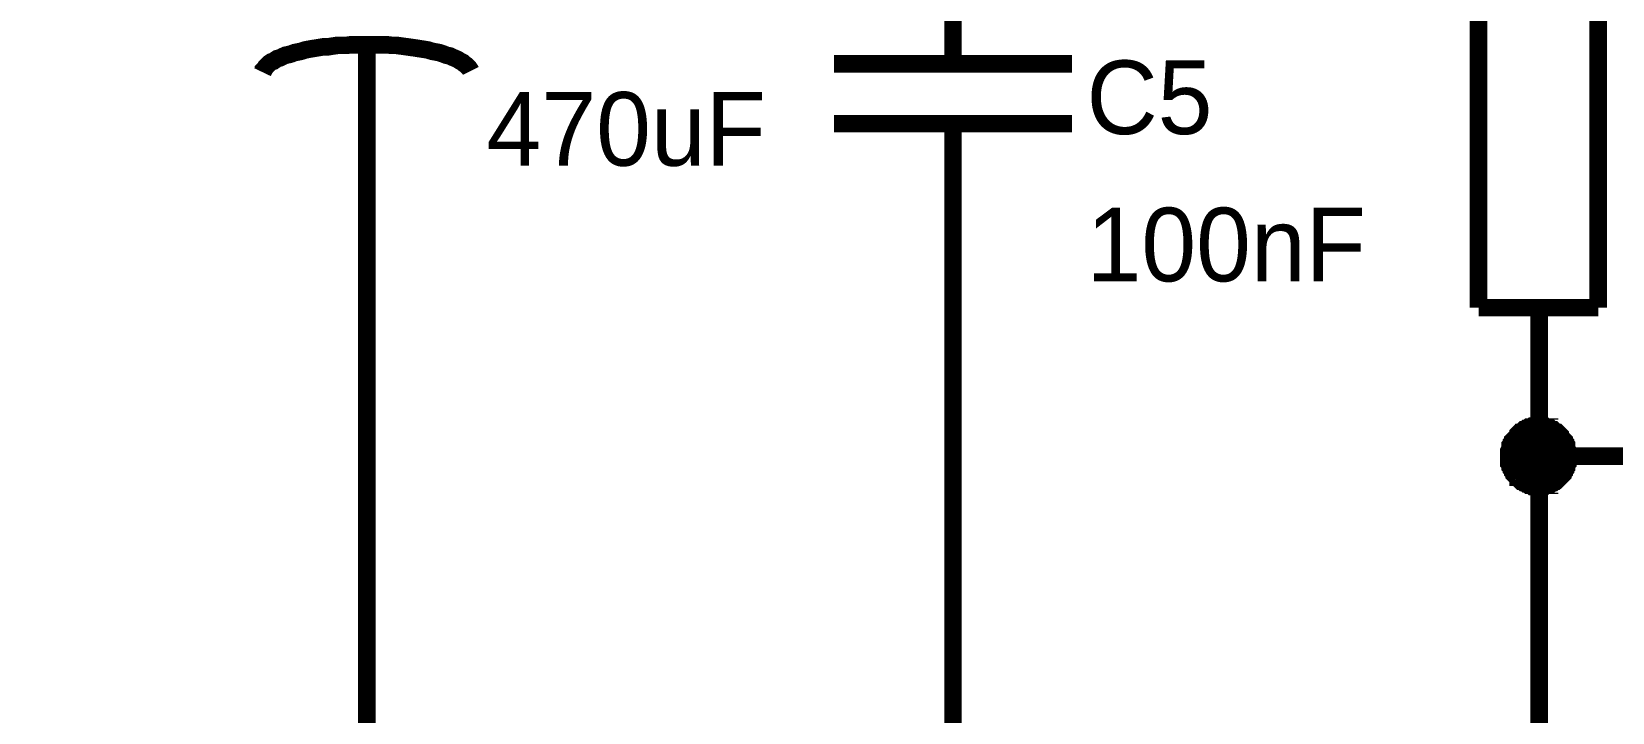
# Model space of a CAD drawing. Header units: millimetres. Extents: x 0 to 394, y 0 to 282.
# Drawn here: x 349.28 to 376.26, y 240.61 to 252.25 of the extents above; entities that cross this region are included whole.
import ezdxf

# ---------------------------------------------------------------- set-up
doc = ezdxf.new("R2010")
doc.units = ezdxf.units.MM
doc.layers.add('Sheet', color=255, linetype='Continuous')

msp = doc.modelspace()

# ---------------------------------------------------------------- linework, layer by layer
at = {"layer": 'Sheet'}
for points, const_width in [([(365.006, 252.459), (365.006, 251.695)], 0.3), ([(373.979, 247.529), (373.979, 252.605)], 0.3), ([(376.023, 252.605), (376.023, 247.529)], 0.3), ([(354.808, 252.021), (354.73, 252.021), (354.651, 252.01), (354.573, 252.01), (354.494, 252.01), (354.415, 251.998), (354.348, 251.987), (354.269, 251.987), (354.202, 251.976), (354.135, 251.965), (354.067, 251.954), (354, 251.942), (353.944, 251.931), (353.876, 251.909), (353.82, 251.897), (353.764, 251.886), (353.708, 251.864), (353.663, 251.852), (353.607, 251.841), (353.562, 251.819), (353.517, 251.796), (353.472, 251.785), (353.438, 251.763), (353.405, 251.74), (353.371, 251.729), (353.337, 251.706), (353.315, 251.684), (353.292, 251.662), (353.27, 251.639), (353.259, 251.617), (353.236, 251.594), (353.236, 251.572), (353.225, 251.549)], 0.3), ([(356.774, 251.572), (356.763, 251.594), (356.74, 251.628), (356.718, 251.65), (356.695, 251.673), (356.661, 251.695), (356.639, 251.718), (356.594, 251.74), (356.56, 251.763), (356.515, 251.785), (356.459, 251.808), (356.414, 251.83), (356.358, 251.841), (356.302, 251.864), (356.235, 251.886), (356.179, 251.897), (356.111, 251.909), (356.044, 251.931), (355.976, 251.942), (355.898, 251.954), (355.83, 251.965), (355.752, 251.976), (355.673, 251.987), (355.595, 251.998), (355.505, 252.01), (355.426, 252.01), (355.336, 252.021), (355.258, 252.021), (355.168, 252.021), (355.078, 252.021), (354.988, 252.021), (354.898, 252.021), (354.808, 252.021)], 0.3), ([(354.999, 252.032), (354.999, 249.999)], 0.3), ([(362.973, 251.695), (367.039, 251.695)], 0.3), ([(367.039, 250.673), (362.973, 250.673)], 0.3), ([(365.006, 249.91), (365.006, 250.673)], 0.3), ([(275.015, 249.999), (265.02, 249.999), (265.02, 219.99), (379.999, 219.99), (379.999, 244.99), (375.012, 244.99), (375.012, 240.139)], 0.3), ([(354.999, 229.997), (354.999, 249.999)], 0.3), ([(365.006, 249.91), (365.006, 247.371)], 0.3), ([(365.006, 247.371), (365.006, 229.997), (354.999, 229.997)], 0.3), ([(376.023, 247.529), (373.979, 247.529)], 0.3), ([(375.012, 247.529), (375.012, 244.99)], 0.3), ([(374.496, 244.99), (374.496, 245.013), (374.496, 245.035), (374.496, 245.058), (374.496, 245.08), (374.518, 245.125), (374.518, 245.148), (374.518, 245.17), (374.541, 245.193), (374.541, 245.215), (374.563, 245.237), (374.563, 245.26), (374.586, 245.282), (374.586, 245.282), (374.608, 245.305), (374.63, 245.327), (374.653, 245.35), (374.653, 245.372), (374.675, 245.395), (374.698, 245.395), (374.72, 245.417), (374.743, 245.44), (374.765, 245.44), (374.788, 245.462), (374.81, 245.462), (374.833, 245.485), (374.855, 245.485), (374.878, 245.485), (374.9, 245.507), (374.922, 245.507), (374.967, 245.507), (374.99, 245.507), (375.012, 245.507)], 0.3), ([(374.496, 244.99), (374.496, 245.013), (374.496, 245.035), (374.496, 245.058), (374.496, 245.08), (374.518, 245.125), (374.518, 245.148), (374.518, 245.17), (374.541, 245.193), (374.541, 245.215), (374.563, 245.237), (374.563, 245.26), (374.586, 245.282), (374.586, 245.282), (374.608, 245.305), (374.63, 245.327), (374.653, 245.35), (374.653, 245.372), (374.675, 245.395), (374.698, 245.395), (374.72, 245.417), (374.743, 245.44), (374.765, 245.44), (374.788, 245.462), (374.81, 245.462), (374.833, 245.485), (374.855, 245.485), (374.878, 245.485), (374.9, 245.507), (374.922, 245.507), (374.967, 245.507), (374.99, 245.507), (375.012, 245.507)], 0.3), ([(374.496, 244.99), (374.496, 245.013), (374.496, 245.035), (374.496, 245.058), (374.496, 245.08), (374.518, 245.125), (374.518, 245.148), (374.518, 245.17), (374.541, 245.193), (374.541, 245.215), (374.563, 245.237), (374.563, 245.26), (374.586, 245.282), (374.586, 245.282), (374.608, 245.305), (374.63, 245.327), (374.653, 245.35), (374.653, 245.372), (374.675, 245.395), (374.698, 245.395), (374.72, 245.417), (374.743, 245.44), (374.765, 245.44), (374.788, 245.462), (374.81, 245.462), (374.833, 245.485), (374.855, 245.485), (374.878, 245.485), (374.9, 245.507), (374.922, 245.507), (374.967, 245.507), (374.99, 245.507), (375.012, 245.507)], 0.3), ([(374.496, 244.99), (374.496, 245.013), (374.496, 245.035), (374.496, 245.058), (374.496, 245.08), (374.518, 245.125), (374.518, 245.148), (374.518, 245.17), (374.541, 245.193), (374.541, 245.215), (374.563, 245.237), (374.563, 245.26), (374.586, 245.282), (374.586, 245.282), (374.608, 245.305), (374.63, 245.327), (374.653, 245.35), (374.653, 245.372), (374.675, 245.395), (374.698, 245.395), (374.72, 245.417), (374.743, 245.44), (374.765, 245.44), (374.788, 245.462), (374.81, 245.462), (374.833, 245.485), (374.855, 245.485), (374.878, 245.485), (374.9, 245.507), (374.922, 245.507), (374.967, 245.507), (374.99, 245.507), (375.012, 245.507)], 0.3), ([(374.496, 244.99), (374.496, 245.013), (374.496, 245.035), (374.496, 245.058), (374.496, 245.08), (374.518, 245.125), (374.518, 245.148), (374.518, 245.17), (374.541, 245.193), (374.541, 245.215), (374.563, 245.237), (374.563, 245.26), (374.586, 245.282), (374.586, 245.282), (374.608, 245.305), (374.63, 245.327), (374.653, 245.35), (374.653, 245.372), (374.675, 245.395), (374.698, 245.395), (374.72, 245.417), (374.743, 245.44), (374.765, 245.44), (374.788, 245.462), (374.81, 245.462), (374.833, 245.485), (374.855, 245.485), (374.878, 245.485), (374.9, 245.507), (374.922, 245.507), (374.967, 245.507), (374.99, 245.507), (375.012, 245.507)], 0.3), ([(375.012, 245.507), (375.012, 245.507)], 0.3), ([(375.012, 245.507), (375.035, 245.507), (375.057, 245.507), (375.08, 245.507), (375.102, 245.507), (375.125, 245.485), (375.147, 245.485), (375.192, 245.485), (375.192, 245.462), (375.214, 245.462), (375.237, 245.44), (375.259, 245.44), (375.282, 245.417), (375.304, 245.395), (375.327, 245.395), (375.349, 245.372), (375.372, 245.35), (375.372, 245.327), (375.394, 245.305), (375.417, 245.282), (375.417, 245.282), (375.439, 245.26), (375.439, 245.237), (375.462, 245.215), (375.462, 245.193), (375.484, 245.17), (375.484, 245.148), (375.484, 245.125), (375.506, 245.08), (375.506, 245.058), (375.506, 245.035), (375.506, 245.013), (375.506, 244.99)], 0.3), ([(375.012, 245.507), (375.012, 245.507)], 0.3), ([(375.012, 245.507), (375.035, 245.507), (375.057, 245.507), (375.08, 245.507), (375.102, 245.507), (375.125, 245.485), (375.147, 245.485), (375.192, 245.485), (375.192, 245.462), (375.214, 245.462), (375.237, 245.44), (375.259, 245.44), (375.282, 245.417), (375.304, 245.395), (375.327, 245.395), (375.349, 245.372), (375.372, 245.35), (375.372, 245.327), (375.394, 245.305), (375.417, 245.282), (375.417, 245.282), (375.439, 245.26), (375.439, 245.237), (375.462, 245.215), (375.462, 245.193), (375.484, 245.17), (375.484, 245.148), (375.484, 245.125), (375.506, 245.08), (375.506, 245.058), (375.506, 245.035), (375.506, 245.013), (375.506, 244.99)], 0.3), ([(375.012, 245.507), (375.012, 245.507)], 0.3), ([(375.012, 245.507), (375.035, 245.507), (375.057, 245.507), (375.08, 245.507), (375.102, 245.507), (375.125, 245.485), (375.147, 245.485), (375.192, 245.485), (375.192, 245.462), (375.214, 245.462), (375.237, 245.44), (375.259, 245.44), (375.282, 245.417), (375.304, 245.395), (375.327, 245.395), (375.349, 245.372), (375.372, 245.35), (375.372, 245.327), (375.394, 245.305), (375.417, 245.282), (375.417, 245.282), (375.439, 245.26), (375.439, 245.237), (375.462, 245.215), (375.462, 245.193), (375.484, 245.17), (375.484, 245.148), (375.484, 245.125), (375.506, 245.08), (375.506, 245.058), (375.506, 245.035), (375.506, 245.013), (375.506, 244.99)], 0.3), ([(375.012, 245.507), (375.012, 245.507)], 0.3), ([(375.012, 245.507), (375.035, 245.507), (375.057, 245.507), (375.08, 245.507), (375.102, 245.507), (375.125, 245.485), (375.147, 245.485), (375.192, 245.485), (375.192, 245.462), (375.214, 245.462), (375.237, 245.44), (375.259, 245.44), (375.282, 245.417), (375.304, 245.395), (375.327, 245.395), (375.349, 245.372), (375.372, 245.35), (375.372, 245.327), (375.394, 245.305), (375.417, 245.282), (375.417, 245.282), (375.439, 245.26), (375.439, 245.237), (375.462, 245.215), (375.462, 245.193), (375.484, 245.17), (375.484, 245.148), (375.484, 245.125), (375.506, 245.08), (375.506, 245.058), (375.506, 245.035), (375.506, 245.013), (375.506, 244.99)], 0.3), ([(375.012, 245.507), (375.012, 245.507)], 0.3), ([(375.012, 245.507), (375.035, 245.507), (375.057, 245.507), (375.08, 245.507), (375.102, 245.507), (375.125, 245.485), (375.147, 245.485), (375.192, 245.485), (375.192, 245.462), (375.214, 245.462), (375.237, 245.44), (375.259, 245.44), (375.282, 245.417), (375.304, 245.395), (375.327, 245.395), (375.349, 245.372), (375.372, 245.35), (375.372, 245.327), (375.394, 245.305), (375.417, 245.282), (375.417, 245.282), (375.439, 245.26), (375.439, 245.237), (375.462, 245.215), (375.462, 245.193), (375.484, 245.17), (375.484, 245.148), (375.484, 245.125), (375.506, 245.08), (375.506, 245.058), (375.506, 245.035), (375.506, 245.013), (375.506, 244.99)], 0.3), ([(374.496, 244.99), (374.496, 245.013), (374.496, 245.035), (374.496, 245.058), (374.496, 245.08), (374.518, 245.125), (374.518, 245.148), (374.518, 245.17), (374.541, 245.193), (374.541, 245.215), (374.563, 245.237), (374.563, 245.26), (374.586, 245.282), (374.586, 245.282), (374.608, 245.305), (374.63, 245.327), (374.653, 245.35), (374.653, 245.372), (374.675, 245.395), (374.698, 245.395), (374.72, 245.417), (374.743, 245.44), (374.765, 245.44), (374.788, 245.462), (374.81, 245.462), (374.833, 245.485), (374.855, 245.485), (374.878, 245.485), (374.9, 245.507), (374.922, 245.507), (374.967, 245.507), (374.99, 245.507), (375.012, 245.507)], 0.0991), ([(374.496, 244.99), (374.496, 245.013), (374.496, 245.035), (374.496, 245.058), (374.496, 245.08), (374.518, 245.125), (374.518, 245.148), (374.518, 245.17), (374.541, 245.193), (374.541, 245.215), (374.563, 245.237), (374.563, 245.26), (374.586, 245.282), (374.586, 245.282), (374.608, 245.305), (374.63, 245.327), (374.653, 245.35), (374.653, 245.372), (374.675, 245.395), (374.698, 245.395), (374.72, 245.417), (374.743, 245.44), (374.765, 245.44), (374.788, 245.462), (374.81, 245.462), (374.833, 245.485), (374.855, 245.485), (374.878, 245.485), (374.9, 245.507), (374.922, 245.507), (374.967, 245.507), (374.99, 245.507), (375.012, 245.507)], 0.0991), ([(374.496, 244.99), (374.496, 245.013), (374.496, 245.035), (374.496, 245.058), (374.496, 245.08), (374.518, 245.125), (374.518, 245.148), (374.518, 245.17), (374.541, 245.193), (374.541, 245.215), (374.563, 245.237), (374.563, 245.26), (374.586, 245.282), (374.586, 245.282), (374.608, 245.305), (374.63, 245.327), (374.653, 245.35), (374.653, 245.372), (374.675, 245.395), (374.698, 245.395), (374.72, 245.417), (374.743, 245.44), (374.765, 245.44), (374.788, 245.462), (374.81, 245.462), (374.833, 245.485), (374.855, 245.485), (374.878, 245.485), (374.9, 245.507), (374.922, 245.507), (374.967, 245.507), (374.99, 245.507), (375.012, 245.507)], 0.0991), ([(374.496, 244.99), (374.496, 245.013), (374.496, 245.035), (374.496, 245.058), (374.496, 245.08), (374.518, 245.125), (374.518, 245.148), (374.518, 245.17), (374.541, 245.193), (374.541, 245.215), (374.563, 245.237), (374.563, 245.26), (374.586, 245.282), (374.586, 245.282), (374.608, 245.305), (374.63, 245.327), (374.653, 245.35), (374.653, 245.372), (374.675, 245.395), (374.698, 245.395), (374.72, 245.417), (374.743, 245.44), (374.765, 245.44), (374.788, 245.462), (374.81, 245.462), (374.833, 245.485), (374.855, 245.485), (374.878, 245.485), (374.9, 245.507), (374.922, 245.507), (374.967, 245.507), (374.99, 245.507), (375.012, 245.507)], 0.0991), ([(374.496, 244.99), (374.496, 245.013), (374.496, 245.035), (374.496, 245.058), (374.496, 245.08), (374.518, 245.125), (374.518, 245.148), (374.518, 245.17), (374.541, 245.193), (374.541, 245.215), (374.563, 245.237), (374.563, 245.26), (374.586, 245.282), (374.586, 245.282), (374.608, 245.305), (374.63, 245.327), (374.653, 245.35), (374.653, 245.372), (374.675, 245.395), (374.698, 245.395), (374.72, 245.417), (374.743, 245.44), (374.765, 245.44), (374.788, 245.462), (374.81, 245.462), (374.833, 245.485), (374.855, 245.485), (374.878, 245.485), (374.9, 245.507), (374.922, 245.507), (374.967, 245.507), (374.99, 245.507), (375.012, 245.507)], 0.0991), ([(375.012, 245.507), (375.012, 245.507)], 0.0991), ([(375.012, 245.507), (375.035, 245.507), (375.057, 245.507), (375.08, 245.507), (375.102, 245.507), (375.125, 245.485), (375.147, 245.485), (375.192, 245.485), (375.192, 245.462), (375.214, 245.462), (375.237, 245.44), (375.259, 245.44), (375.282, 245.417), (375.304, 245.395), (375.327, 245.395), (375.349, 245.372), (375.372, 245.35), (375.372, 245.327), (375.394, 245.305), (375.417, 245.282), (375.417, 245.282), (375.439, 245.26), (375.439, 245.237), (375.462, 245.215), (375.462, 245.193), (375.484, 245.17), (375.484, 245.148), (375.484, 245.125), (375.506, 245.08), (375.506, 245.058), (375.506, 245.035), (375.506, 245.013), (375.506, 244.99)], 0.0991), ([(375.012, 245.507), (375.012, 245.507)], 0.0991), ([(375.012, 245.507), (375.035, 245.507), (375.057, 245.507), (375.08, 245.507), (375.102, 245.507), (375.125, 245.485), (375.147, 245.485), (375.192, 245.485), (375.192, 245.462), (375.214, 245.462), (375.237, 245.44), (375.259, 245.44), (375.282, 245.417), (375.304, 245.395), (375.327, 245.395), (375.349, 245.372), (375.372, 245.35), (375.372, 245.327), (375.394, 245.305), (375.417, 245.282), (375.417, 245.282), (375.439, 245.26), (375.439, 245.237), (375.462, 245.215), (375.462, 245.193), (375.484, 245.17), (375.484, 245.148), (375.484, 245.125), (375.506, 245.08), (375.506, 245.058), (375.506, 245.035), (375.506, 245.013), (375.506, 244.99)], 0.0991), ([(375.012, 245.507), (375.012, 245.507)], 0.0991), ([(375.012, 245.507), (375.035, 245.507), (375.057, 245.507), (375.08, 245.507), (375.102, 245.507), (375.125, 245.485), (375.147, 245.485), (375.192, 245.485), (375.192, 245.462), (375.214, 245.462), (375.237, 245.44), (375.259, 245.44), (375.282, 245.417), (375.304, 245.395), (375.327, 245.395), (375.349, 245.372), (375.372, 245.35), (375.372, 245.327), (375.394, 245.305), (375.417, 245.282), (375.417, 245.282), (375.439, 245.26), (375.439, 245.237), (375.462, 245.215), (375.462, 245.193), (375.484, 245.17), (375.484, 245.148), (375.484, 245.125), (375.506, 245.08), (375.506, 245.058), (375.506, 245.035), (375.506, 245.013), (375.506, 244.99)], 0.0991), ([(375.012, 245.507), (375.012, 245.507)], 0.0991), ([(375.012, 245.507), (375.035, 245.507), (375.057, 245.507), (375.08, 245.507), (375.102, 245.507), (375.125, 245.485), (375.147, 245.485), (375.192, 245.485), (375.192, 245.462), (375.214, 245.462), (375.237, 245.44), (375.259, 245.44), (375.282, 245.417), (375.304, 245.395), (375.327, 245.395), (375.349, 245.372), (375.372, 245.35), (375.372, 245.327), (375.394, 245.305), (375.417, 245.282), (375.417, 245.282), (375.439, 245.26), (375.439, 245.237), (375.462, 245.215), (375.462, 245.193), (375.484, 245.17), (375.484, 245.148), (375.484, 245.125), (375.506, 245.08), (375.506, 245.058), (375.506, 245.035), (375.506, 245.013), (375.506, 244.99)], 0.0991), ([(375.012, 245.507), (375.012, 245.507)], 0.0991), ([(375.012, 245.507), (375.035, 245.507), (375.057, 245.507), (375.08, 245.507), (375.102, 245.507), (375.125, 245.485), (375.147, 245.485), (375.192, 245.485), (375.192, 245.462), (375.214, 245.462), (375.237, 245.44), (375.259, 245.44), (375.282, 245.417), (375.304, 245.395), (375.327, 245.395), (375.349, 245.372), (375.372, 245.35), (375.372, 245.327), (375.394, 245.305), (375.417, 245.282), (375.417, 245.282), (375.439, 245.26), (375.439, 245.237), (375.462, 245.215), (375.462, 245.193), (375.484, 245.17), (375.484, 245.148), (375.484, 245.125), (375.506, 245.08), (375.506, 245.058), (375.506, 245.035), (375.506, 245.013), (375.506, 244.99)], 0.0991), ([(375.012, 244.474), (374.99, 244.474), (374.967, 244.474), (374.922, 244.474), (374.9, 244.474), (374.878, 244.496), (374.855, 244.496), (374.833, 244.496), (374.81, 244.519), (374.788, 244.519), (374.765, 244.541), (374.743, 244.541), (374.72, 244.564), (374.698, 244.564), (374.675, 244.586), (374.653, 244.609), (374.653, 244.631), (374.63, 244.631), (374.608, 244.653), (374.586, 244.676), (374.586, 244.698), (374.563, 244.721), (374.563, 244.743), (374.541, 244.766), (374.541, 244.788), (374.518, 244.811), (374.518, 244.833), (374.518, 244.856), (374.496, 244.878), (374.496, 244.901), (374.496, 244.945), (374.496, 244.968), (374.496, 244.99)], 0.3), ([(374.496, 244.99), (374.496, 244.99)], 0.3), ([(375.012, 244.474), (374.99, 244.474), (374.967, 244.474), (374.922, 244.474), (374.9, 244.474), (374.878, 244.496), (374.855, 244.496), (374.833, 244.496), (374.81, 244.519), (374.788, 244.519), (374.765, 244.541), (374.743, 244.541), (374.72, 244.564), (374.698, 244.564), (374.675, 244.586), (374.653, 244.609), (374.653, 244.631), (374.63, 244.631), (374.608, 244.653), (374.586, 244.676), (374.586, 244.698), (374.563, 244.721), (374.563, 244.743), (374.541, 244.766), (374.541, 244.788), (374.518, 244.811), (374.518, 244.833), (374.518, 244.856), (374.496, 244.878), (374.496, 244.901), (374.496, 244.945), (374.496, 244.968), (374.496, 244.99)], 0.3), ([(374.496, 244.99), (374.496, 244.99)], 0.3), ([(375.012, 244.474), (374.99, 244.474), (374.967, 244.474), (374.922, 244.474), (374.9, 244.474), (374.878, 244.496), (374.855, 244.496), (374.833, 244.496), (374.81, 244.519), (374.788, 244.519), (374.765, 244.541), (374.743, 244.541), (374.72, 244.564), (374.698, 244.564), (374.675, 244.586), (374.653, 244.609), (374.653, 244.631), (374.63, 244.631), (374.608, 244.653), (374.586, 244.676), (374.586, 244.698), (374.563, 244.721), (374.563, 244.743), (374.541, 244.766), (374.541, 244.788), (374.518, 244.811), (374.518, 244.833), (374.518, 244.856), (374.496, 244.878), (374.496, 244.901), (374.496, 244.945), (374.496, 244.968), (374.496, 244.99)], 0.3), ([(374.496, 244.99), (374.496, 244.99)], 0.3), ([(375.012, 244.474), (374.99, 244.474), (374.967, 244.474), (374.922, 244.474), (374.9, 244.474), (374.878, 244.496), (374.855, 244.496), (374.833, 244.496), (374.81, 244.519), (374.788, 244.519), (374.765, 244.541), (374.743, 244.541), (374.72, 244.564), (374.698, 244.564), (374.675, 244.586), (374.653, 244.609), (374.653, 244.631), (374.63, 244.631), (374.608, 244.653), (374.586, 244.676), (374.586, 244.698), (374.563, 244.721), (374.563, 244.743), (374.541, 244.766), (374.541, 244.788), (374.518, 244.811), (374.518, 244.833), (374.518, 244.856), (374.496, 244.878), (374.496, 244.901), (374.496, 244.945), (374.496, 244.968), (374.496, 244.99)], 0.3), ([(374.496, 244.99), (374.496, 244.99)], 0.3), ([(375.012, 244.474), (374.99, 244.474), (374.967, 244.474), (374.922, 244.474), (374.9, 244.474), (374.878, 244.496), (374.855, 244.496), (374.833, 244.496), (374.81, 244.519), (374.788, 244.519), (374.765, 244.541), (374.743, 244.541), (374.72, 244.564), (374.698, 244.564), (374.675, 244.586), (374.653, 244.609), (374.653, 244.631), (374.63, 244.631), (374.608, 244.653), (374.586, 244.676), (374.586, 244.698), (374.563, 244.721), (374.563, 244.743), (374.541, 244.766), (374.541, 244.788), (374.518, 244.811), (374.518, 244.833), (374.518, 244.856), (374.496, 244.878), (374.496, 244.901), (374.496, 244.945), (374.496, 244.968), (374.496, 244.99)], 0.3), ([(374.496, 244.99), (374.496, 244.99)], 0.3), ([(375.506, 244.99), (375.506, 244.968), (375.506, 244.945), (375.506, 244.901), (375.506, 244.878), (375.484, 244.856), (375.484, 244.833), (375.484, 244.811), (375.462, 244.788), (375.462, 244.766), (375.439, 244.743), (375.439, 244.721), (375.417, 244.698), (375.417, 244.676), (375.394, 244.653), (375.372, 244.631), (375.372, 244.631), (375.349, 244.609), (375.327, 244.586), (375.304, 244.564), (375.282, 244.564), (375.259, 244.541), (375.237, 244.541), (375.214, 244.519), (375.192, 244.519), (375.192, 244.496), (375.147, 244.496), (375.125, 244.496), (375.102, 244.474), (375.08, 244.474), (375.057, 244.474), (375.035, 244.474), (375.012, 244.474)], 0.3), ([(375.506, 244.99), (375.506, 244.968), (375.506, 244.945), (375.506, 244.901), (375.506, 244.878), (375.484, 244.856), (375.484, 244.833), (375.484, 244.811), (375.462, 244.788), (375.462, 244.766), (375.439, 244.743), (375.439, 244.721), (375.417, 244.698), (375.417, 244.676), (375.394, 244.653), (375.372, 244.631), (375.372, 244.631), (375.349, 244.609), (375.327, 244.586), (375.304, 244.564), (375.282, 244.564), (375.259, 244.541), (375.237, 244.541), (375.214, 244.519), (375.192, 244.519), (375.192, 244.496), (375.147, 244.496), (375.125, 244.496), (375.102, 244.474), (375.08, 244.474), (375.057, 244.474), (375.035, 244.474), (375.012, 244.474)], 0.3), ([(375.506, 244.99), (375.506, 244.968), (375.506, 244.945), (375.506, 244.901), (375.506, 244.878), (375.484, 244.856), (375.484, 244.833), (375.484, 244.811), (375.462, 244.788), (375.462, 244.766), (375.439, 244.743), (375.439, 244.721), (375.417, 244.698), (375.417, 244.676), (375.394, 244.653), (375.372, 244.631), (375.372, 244.631), (375.349, 244.609), (375.327, 244.586), (375.304, 244.564), (375.282, 244.564), (375.259, 244.541), (375.237, 244.541), (375.214, 244.519), (375.192, 244.519), (375.192, 244.496), (375.147, 244.496), (375.125, 244.496), (375.102, 244.474), (375.08, 244.474), (375.057, 244.474), (375.035, 244.474), (375.012, 244.474)], 0.3), ([(375.506, 244.99), (375.506, 244.968), (375.506, 244.945), (375.506, 244.901), (375.506, 244.878), (375.484, 244.856), (375.484, 244.833), (375.484, 244.811), (375.462, 244.788), (375.462, 244.766), (375.439, 244.743), (375.439, 244.721), (375.417, 244.698), (375.417, 244.676), (375.394, 244.653), (375.372, 244.631), (375.372, 244.631), (375.349, 244.609), (375.327, 244.586), (375.304, 244.564), (375.282, 244.564), (375.259, 244.541), (375.237, 244.541), (375.214, 244.519), (375.192, 244.519), (375.192, 244.496), (375.147, 244.496), (375.125, 244.496), (375.102, 244.474), (375.08, 244.474), (375.057, 244.474), (375.035, 244.474), (375.012, 244.474)], 0.3), ([(375.506, 244.99), (375.506, 244.968), (375.506, 244.945), (375.506, 244.901), (375.506, 244.878), (375.484, 244.856), (375.484, 244.833), (375.484, 244.811), (375.462, 244.788), (375.462, 244.766), (375.439, 244.743), (375.439, 244.721), (375.417, 244.698), (375.417, 244.676), (375.394, 244.653), (375.372, 244.631), (375.372, 244.631), (375.349, 244.609), (375.327, 244.586), (375.304, 244.564), (375.282, 244.564), (375.259, 244.541), (375.237, 244.541), (375.214, 244.519), (375.192, 244.519), (375.192, 244.496), (375.147, 244.496), (375.125, 244.496), (375.102, 244.474), (375.08, 244.474), (375.057, 244.474), (375.035, 244.474), (375.012, 244.474)], 0.3), ([(375.506, 244.99), (375.506, 244.99), (375.506, 244.99), (375.506, 244.99), (375.506, 244.99), (375.506, 244.99), (375.506, 244.99), (375.506, 244.99), (375.506, 244.99), (375.506, 244.99), (375.506, 244.99), (375.506, 244.99), (375.506, 244.99), (375.506, 244.99), (375.506, 244.99), (375.506, 244.99), (375.506, 244.99), (375.506, 244.99), (375.506, 244.99), (375.506, 244.99), (375.506, 244.99), (375.506, 244.99), (375.506, 244.99), (375.506, 244.99), (375.506, 244.99), (375.506, 244.99), (375.506, 244.99), (375.506, 244.99), (375.506, 244.99), (375.506, 244.99), (375.506, 244.99), (375.506, 244.99), (375.506, 244.99)], 0.3), ([(375.506, 244.99), (375.506, 244.99)], 0.3), ([(375.506, 244.99), (375.506, 244.99), (375.506, 244.99), (375.506, 244.99), (375.506, 244.99), (375.506, 244.99), (375.506, 244.99), (375.506, 244.99), (375.506, 244.99), (375.506, 244.99), (375.506, 244.99), (375.506, 244.99), (375.506, 244.99), (375.506, 244.99), (375.506, 244.99), (375.506, 244.99), (375.506, 244.99), (375.506, 244.99), (375.506, 244.99), (375.506, 244.99), (375.506, 244.99), (375.506, 244.99), (375.506, 244.99), (375.506, 244.99), (375.506, 244.99), (375.506, 244.99), (375.506, 244.99), (375.506, 244.99), (375.506, 244.99), (375.506, 244.99), (375.506, 244.99), (375.506, 244.99), (375.506, 244.99)], 0.3), ([(375.506, 244.99), (375.506, 244.99)], 0.3), ([(375.506, 244.99), (375.506, 244.99), (375.506, 244.99), (375.506, 244.99), (375.506, 244.99), (375.506, 244.99), (375.506, 244.99), (375.506, 244.99), (375.506, 244.99), (375.506, 244.99), (375.506, 244.99), (375.506, 244.99), (375.506, 244.99), (375.506, 244.99), (375.506, 244.99), (375.506, 244.99), (375.506, 244.99), (375.506, 244.99), (375.506, 244.99), (375.506, 244.99), (375.506, 244.99), (375.506, 244.99), (375.506, 244.99), (375.506, 244.99), (375.506, 244.99), (375.506, 244.99), (375.506, 244.99), (375.506, 244.99), (375.506, 244.99), (375.506, 244.99), (375.506, 244.99), (375.506, 244.99), (375.506, 244.99)], 0.3), ([(375.506, 244.99), (375.506, 244.99)], 0.3), ([(375.506, 244.99), (375.506, 244.99), (375.506, 244.99), (375.506, 244.99), (375.506, 244.99), (375.506, 244.99), (375.506, 244.99), (375.506, 244.99), (375.506, 244.99), (375.506, 244.99), (375.506, 244.99), (375.506, 244.99), (375.506, 244.99), (375.506, 244.99), (375.506, 244.99), (375.506, 244.99), (375.506, 244.99), (375.506, 244.99), (375.506, 244.99), (375.506, 244.99), (375.506, 244.99), (375.506, 244.99), (375.506, 244.99), (375.506, 244.99), (375.506, 244.99), (375.506, 244.99), (375.506, 244.99), (375.506, 244.99), (375.506, 244.99), (375.506, 244.99), (375.506, 244.99), (375.506, 244.99), (375.506, 244.99)], 0.3), ([(375.506, 244.99), (375.506, 244.99)], 0.3), ([(375.506, 244.99), (375.506, 244.99), (375.506, 244.99), (375.506, 244.99), (375.506, 244.99), (375.506, 244.99), (375.506, 244.99), (375.506, 244.99), (375.506, 244.99), (375.506, 244.99), (375.506, 244.99), (375.506, 244.99), (375.506, 244.99), (375.506, 244.99), (375.506, 244.99), (375.506, 244.99), (375.506, 244.99), (375.506, 244.99), (375.506, 244.99), (375.506, 244.99), (375.506, 244.99), (375.506, 244.99), (375.506, 244.99), (375.506, 244.99), (375.506, 244.99), (375.506, 244.99), (375.506, 244.99), (375.506, 244.99), (375.506, 244.99), (375.506, 244.99), (375.506, 244.99), (375.506, 244.99), (375.506, 244.99)], 0.3), ([(375.506, 244.99), (375.506, 244.99)], 0.3), ([(375.012, 244.474), (374.99, 244.474), (374.967, 244.474), (374.922, 244.474), (374.9, 244.474), (374.878, 244.496), (374.855, 244.496), (374.833, 244.496), (374.81, 244.519), (374.788, 244.519), (374.765, 244.541), (374.743, 244.541), (374.72, 244.564), (374.698, 244.564), (374.675, 244.586), (374.653, 244.609), (374.653, 244.631), (374.63, 244.631), (374.608, 244.653), (374.586, 244.676), (374.586, 244.698), (374.563, 244.721), (374.563, 244.743), (374.541, 244.766), (374.541, 244.788), (374.518, 244.811), (374.518, 244.833), (374.518, 244.856), (374.496, 244.878), (374.496, 244.901), (374.496, 244.945), (374.496, 244.968), (374.496, 244.99)], 0.0991), ([(374.496, 244.99), (374.496, 244.99)], 0.0991), ([(375.012, 244.474), (374.99, 244.474), (374.967, 244.474), (374.922, 244.474), (374.9, 244.474), (374.878, 244.496), (374.855, 244.496), (374.833, 244.496), (374.81, 244.519), (374.788, 244.519), (374.765, 244.541), (374.743, 244.541), (374.72, 244.564), (374.698, 244.564), (374.675, 244.586), (374.653, 244.609), (374.653, 244.631), (374.63, 244.631), (374.608, 244.653), (374.586, 244.676), (374.586, 244.698), (374.563, 244.721), (374.563, 244.743), (374.541, 244.766), (374.541, 244.788), (374.518, 244.811), (374.518, 244.833), (374.518, 244.856), (374.496, 244.878), (374.496, 244.901), (374.496, 244.945), (374.496, 244.968), (374.496, 244.99)], 0.0991), ([(374.496, 244.99), (374.496, 244.99)], 0.0991), ([(375.012, 244.474), (374.99, 244.474), (374.967, 244.474), (374.922, 244.474), (374.9, 244.474), (374.878, 244.496), (374.855, 244.496), (374.833, 244.496), (374.81, 244.519), (374.788, 244.519), (374.765, 244.541), (374.743, 244.541), (374.72, 244.564), (374.698, 244.564), (374.675, 244.586), (374.653, 244.609), (374.653, 244.631), (374.63, 244.631), (374.608, 244.653), (374.586, 244.676), (374.586, 244.698), (374.563, 244.721), (374.563, 244.743), (374.541, 244.766), (374.541, 244.788), (374.518, 244.811), (374.518, 244.833), (374.518, 244.856), (374.496, 244.878), (374.496, 244.901), (374.496, 244.945), (374.496, 244.968), (374.496, 244.99)], 0.0991), ([(374.496, 244.99), (374.496, 244.99)], 0.0991), ([(375.012, 244.474), (374.99, 244.474), (374.967, 244.474), (374.922, 244.474), (374.9, 244.474), (374.878, 244.496), (374.855, 244.496), (374.833, 244.496), (374.81, 244.519), (374.788, 244.519), (374.765, 244.541), (374.743, 244.541), (374.72, 244.564), (374.698, 244.564), (374.675, 244.586), (374.653, 244.609), (374.653, 244.631), (374.63, 244.631), (374.608, 244.653), (374.586, 244.676), (374.586, 244.698), (374.563, 244.721), (374.563, 244.743), (374.541, 244.766), (374.541, 244.788), (374.518, 244.811), (374.518, 244.833), (374.518, 244.856), (374.496, 244.878), (374.496, 244.901), (374.496, 244.945), (374.496, 244.968), (374.496, 244.99)], 0.0991), ([(374.496, 244.99), (374.496, 244.99)], 0.0991), ([(375.012, 244.474), (374.99, 244.474), (374.967, 244.474), (374.922, 244.474), (374.9, 244.474), (374.878, 244.496), (374.855, 244.496), (374.833, 244.496), (374.81, 244.519), (374.788, 244.519), (374.765, 244.541), (374.743, 244.541), (374.72, 244.564), (374.698, 244.564), (374.675, 244.586), (374.653, 244.609), (374.653, 244.631), (374.63, 244.631), (374.608, 244.653), (374.586, 244.676), (374.586, 244.698), (374.563, 244.721), (374.563, 244.743), (374.541, 244.766), (374.541, 244.788), (374.518, 244.811), (374.518, 244.833), (374.518, 244.856), (374.496, 244.878), (374.496, 244.901), (374.496, 244.945), (374.496, 244.968), (374.496, 244.99)], 0.0991), ([(374.496, 244.99), (374.496, 244.99)], 0.0991), ([(375.506, 244.99), (375.506, 244.968), (375.506, 244.945), (375.506, 244.901), (375.506, 244.878), (375.484, 244.856), (375.484, 244.833), (375.484, 244.811), (375.462, 244.788), (375.462, 244.766), (375.439, 244.743), (375.439, 244.721), (375.417, 244.698), (375.417, 244.676), (375.394, 244.653), (375.372, 244.631), (375.372, 244.631), (375.349, 244.609), (375.327, 244.586), (375.304, 244.564), (375.282, 244.564), (375.259, 244.541), (375.237, 244.541), (375.214, 244.519), (375.192, 244.519), (375.192, 244.496), (375.147, 244.496), (375.125, 244.496), (375.102, 244.474), (375.08, 244.474), (375.057, 244.474), (375.035, 244.474), (375.012, 244.474)], 0.0991), ([(375.506, 244.99), (375.506, 244.968), (375.506, 244.945), (375.506, 244.901), (375.506, 244.878), (375.484, 244.856), (375.484, 244.833), (375.484, 244.811), (375.462, 244.788), (375.462, 244.766), (375.439, 244.743), (375.439, 244.721), (375.417, 244.698), (375.417, 244.676), (375.394, 244.653), (375.372, 244.631), (375.372, 244.631), (375.349, 244.609), (375.327, 244.586), (375.304, 244.564), (375.282, 244.564), (375.259, 244.541), (375.237, 244.541), (375.214, 244.519), (375.192, 244.519), (375.192, 244.496), (375.147, 244.496), (375.125, 244.496), (375.102, 244.474), (375.08, 244.474), (375.057, 244.474), (375.035, 244.474), (375.012, 244.474)], 0.0991), ([(375.506, 244.99), (375.506, 244.968), (375.506, 244.945), (375.506, 244.901), (375.506, 244.878), (375.484, 244.856), (375.484, 244.833), (375.484, 244.811), (375.462, 244.788), (375.462, 244.766), (375.439, 244.743), (375.439, 244.721), (375.417, 244.698), (375.417, 244.676), (375.394, 244.653), (375.372, 244.631), (375.372, 244.631), (375.349, 244.609), (375.327, 244.586), (375.304, 244.564), (375.282, 244.564), (375.259, 244.541), (375.237, 244.541), (375.214, 244.519), (375.192, 244.519), (375.192, 244.496), (375.147, 244.496), (375.125, 244.496), (375.102, 244.474), (375.08, 244.474), (375.057, 244.474), (375.035, 244.474), (375.012, 244.474)], 0.0991), ([(375.506, 244.99), (375.506, 244.968), (375.506, 244.945), (375.506, 244.901), (375.506, 244.878), (375.484, 244.856), (375.484, 244.833), (375.484, 244.811), (375.462, 244.788), (375.462, 244.766), (375.439, 244.743), (375.439, 244.721), (375.417, 244.698), (375.417, 244.676), (375.394, 244.653), (375.372, 244.631), (375.372, 244.631), (375.349, 244.609), (375.327, 244.586), (375.304, 244.564), (375.282, 244.564), (375.259, 244.541), (375.237, 244.541), (375.214, 244.519), (375.192, 244.519), (375.192, 244.496), (375.147, 244.496), (375.125, 244.496), (375.102, 244.474), (375.08, 244.474), (375.057, 244.474), (375.035, 244.474), (375.012, 244.474)], 0.0991), ([(375.506, 244.99), (375.506, 244.968), (375.506, 244.945), (375.506, 244.901), (375.506, 244.878), (375.484, 244.856), (375.484, 244.833), (375.484, 244.811), (375.462, 244.788), (375.462, 244.766), (375.439, 244.743), (375.439, 244.721), (375.417, 244.698), (375.417, 244.676), (375.394, 244.653), (375.372, 244.631), (375.372, 244.631), (375.349, 244.609), (375.327, 244.586), (375.304, 244.564), (375.282, 244.564), (375.259, 244.541), (375.237, 244.541), (375.214, 244.519), (375.192, 244.519), (375.192, 244.496), (375.147, 244.496), (375.125, 244.496), (375.102, 244.474), (375.08, 244.474), (375.057, 244.474), (375.035, 244.474), (375.012, 244.474)], 0.0991), ([(375.506, 244.99), (375.506, 244.99), (375.506, 244.99), (375.506, 244.99), (375.506, 244.99), (375.506, 244.99), (375.506, 244.99), (375.506, 244.99), (375.506, 244.99), (375.506, 244.99), (375.506, 244.99), (375.506, 244.99), (375.506, 244.99), (375.506, 244.99), (375.506, 244.99), (375.506, 244.99), (375.506, 244.99), (375.506, 244.99), (375.506, 244.99), (375.506, 244.99), (375.506, 244.99), (375.506, 244.99), (375.506, 244.99), (375.506, 244.99), (375.506, 244.99), (375.506, 244.99), (375.506, 244.99), (375.506, 244.99), (375.506, 244.99), (375.506, 244.99), (375.506, 244.99), (375.506, 244.99), (375.506, 244.99)], 0.0991), ([(375.506, 244.99), (375.506, 244.99)], 0.0991), ([(375.506, 244.99), (375.506, 244.99), (375.506, 244.99), (375.506, 244.99), (375.506, 244.99), (375.506, 244.99), (375.506, 244.99), (375.506, 244.99), (375.506, 244.99), (375.506, 244.99), (375.506, 244.99), (375.506, 244.99), (375.506, 244.99), (375.506, 244.99), (375.506, 244.99), (375.506, 244.99), (375.506, 244.99), (375.506, 244.99), (375.506, 244.99), (375.506, 244.99), (375.506, 244.99), (375.506, 244.99), (375.506, 244.99), (375.506, 244.99), (375.506, 244.99), (375.506, 244.99), (375.506, 244.99), (375.506, 244.99), (375.506, 244.99), (375.506, 244.99), (375.506, 244.99), (375.506, 244.99), (375.506, 244.99)], 0.0991), ([(375.506, 244.99), (375.506, 244.99)], 0.0991), ([(375.506, 244.99), (375.506, 244.99), (375.506, 244.99), (375.506, 244.99), (375.506, 244.99), (375.506, 244.99), (375.506, 244.99), (375.506, 244.99), (375.506, 244.99), (375.506, 244.99), (375.506, 244.99), (375.506, 244.99), (375.506, 244.99), (375.506, 244.99), (375.506, 244.99), (375.506, 244.99), (375.506, 244.99), (375.506, 244.99), (375.506, 244.99), (375.506, 244.99), (375.506, 244.99), (375.506, 244.99), (375.506, 244.99), (375.506, 244.99), (375.506, 244.99), (375.506, 244.99), (375.506, 244.99), (375.506, 244.99), (375.506, 244.99), (375.506, 244.99), (375.506, 244.99), (375.506, 244.99), (375.506, 244.99)], 0.0991), ([(375.506, 244.99), (375.506, 244.99)], 0.0991), ([(375.506, 244.99), (375.506, 244.99), (375.506, 244.99), (375.506, 244.99), (375.506, 244.99), (375.506, 244.99), (375.506, 244.99), (375.506, 244.99), (375.506, 244.99), (375.506, 244.99), (375.506, 244.99), (375.506, 244.99), (375.506, 244.99), (375.506, 244.99), (375.506, 244.99), (375.506, 244.99), (375.506, 244.99), (375.506, 244.99), (375.506, 244.99), (375.506, 244.99), (375.506, 244.99), (375.506, 244.99), (375.506, 244.99), (375.506, 244.99), (375.506, 244.99), (375.506, 244.99), (375.506, 244.99), (375.506, 244.99), (375.506, 244.99), (375.506, 244.99), (375.506, 244.99), (375.506, 244.99), (375.506, 244.99)], 0.0991), ([(375.506, 244.99), (375.506, 244.99)], 0.0991), ([(375.506, 244.99), (375.506, 244.99), (375.506, 244.99), (375.506, 244.99), (375.506, 244.99), (375.506, 244.99), (375.506, 244.99), (375.506, 244.99), (375.506, 244.99), (375.506, 244.99), (375.506, 244.99), (375.506, 244.99), (375.506, 244.99), (375.506, 244.99), (375.506, 244.99), (375.506, 244.99), (375.506, 244.99), (375.506, 244.99), (375.506, 244.99), (375.506, 244.99), (375.506, 244.99), (375.506, 244.99), (375.506, 244.99), (375.506, 244.99), (375.506, 244.99), (375.506, 244.99), (375.506, 244.99), (375.506, 244.99), (375.506, 244.99), (375.506, 244.99), (375.506, 244.99), (375.506, 244.99), (375.506, 244.99)], 0.0991), ([(375.506, 244.99), (375.506, 244.99)], 0.0991)]:
    msp.add_lwpolyline(points, dxfattribs=dict(at, const_width=const_width))
at = {"layer": 'Sheet', "const_width": 0.508}
msp.add_lwpolyline([(374.746, 245, 1), (375.254, 245, 1)], format="xyb", close=True, dxfattribs=at)

# ---------------------------------------------------------------- texts
at = {"layer": 'Sheet'}
for s, p in [('C5', (367.286, 250.494)), ('470uF', (357.043, 249.954)), ('100nF', (367.286, 247.978))]:
    msp.add_text(s, height=1.2579, dxfattribs=at).set_placement(p)

doc.saveas('drawing.dxf')
